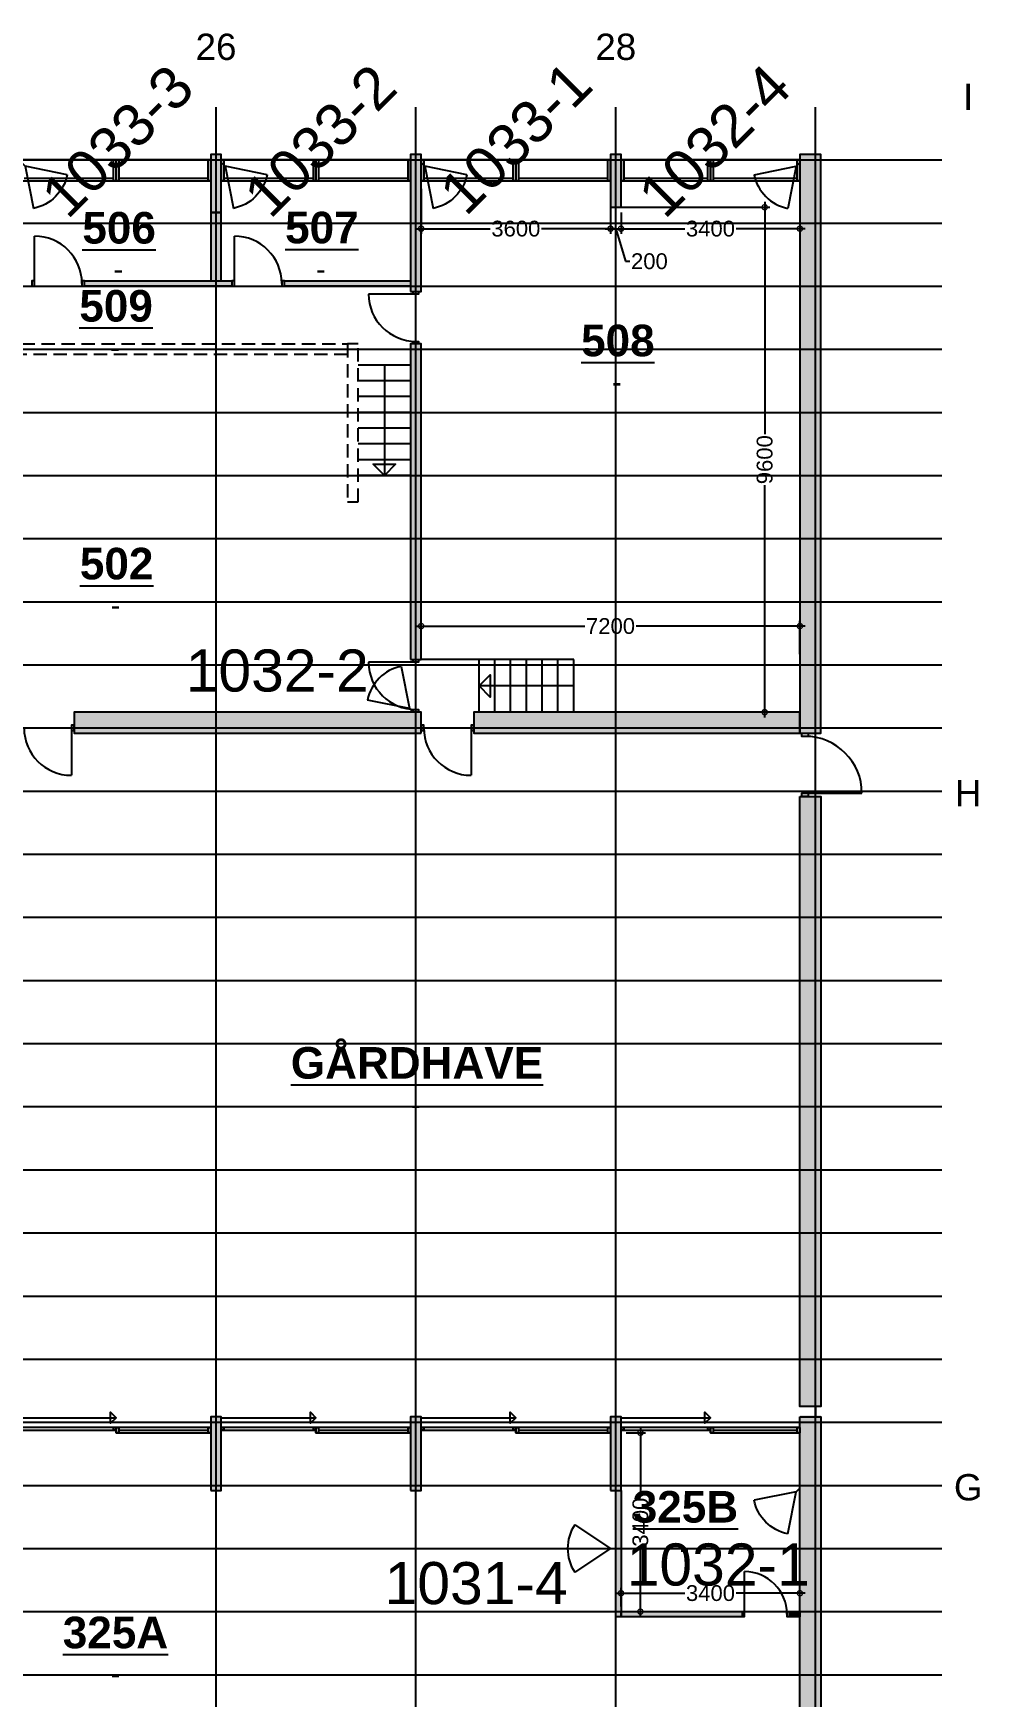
# Model space of a CAD drawing. Header units: millimetres. Extents: x 96064 to 243032, y 44049 to 165007.
# Drawn here: x 175025 to 193019, y 133382 to 165007 of the extents above; entities that cross this region are included whole.
import ezdxf

# ---------------------------------------------------------------- set-up
doc = ezdxf.new("R2010")
doc.units = ezdxf.units.MM
doc.header["$LTSCALE"] = 20
doc.linetypes.add('DASHED', pattern=[19.05, 12.7, -6.35])
doc.layers.get('0').update_dxf_attribs({"linetype": 'CONTINUOUS'})
for name, color, linetype in [('-  Lette vægge - nye', 7, 'CONTINUOUS'), ('-  Stueplan eksist', 7, 'CONTINUOUS'), ('-  Trapper', 1, 'CONTINUOUS'), ('- Døre og vinduer', 12, 'CONTINUOUS'), ('-Alarm', 20, 'CONTINUOUS'), ('-Dørfølere', 90, 'CONTINUOUS'), ('-Grid', 254, 'CONTINUOUS'), ('-Målsætning', 3, 'CONTINUOUS'), ('-Rum m2', 6, 'CONTINUOUS'), ('-Rumnumre', 6, 'CONTINUOUS'), ('-Skrav. eksist.', 253, 'CONTINUOUS')]:
    doc.layers.add(name, color=color, linetype=linetype)
doc.layers.get('0').off()
doc.styles.add('100', font='arial.ttf', dxfattribs={"height": 150})
doc.styles.get("Standard").update_dxf_attribs({"font": 'arial.ttf'})
doc.dimstyles.new('Copy(4) of STANDARD', dxfattribs={"dimscale": 4, "dimtxt": 7, "dimasz": 1, "dimexe": 0.5, "dimexo": 5, "dimgap": 0.2, "dimtad": 0, "dimdec": 0, "dimdsep": 46, "dimtxsty": 'Standard', "dimblk": 'OBLIQUE', "dimcen": 2.5, "dimdle": 0.5, "dimclrd": 9, "dimclre": 9, "dimadec": 1, "dimazin": 0, "dimtfac": 1, "dimtdec": 0, "dimtmove": 1, "dimatfit": 2, "dimldrblk": 'OBLIQUE', "dimfxl": 1, "dimtolj": 1, "dimtzin": 0, "dimarcsym": 0})

# ---------------------------------------------------------------- blocks, each defined once
blk = doc.blocks.new('Rumføler')
at = {"layer": '-Alarm'}
blk.add_line((-71, 71), (0, 0), dxfattribs=at)
blk.add_lwpolyline([(-231, 871), (-71, 71), (-871, 231)], dxfattribs=at)
blk.add_arc((-71, 71), 816, 101.3099, 168.6901, dxfattribs=at)
blk = doc.blocks.new('_DotSmall')
at = {"color": 0, "linetype": 'ByBlock', "const_width": 0.5}
blk.add_lwpolyline([(-0.0625, 0, 1), (0.0625, 0, 1)], format="xyb", close=True, dxfattribs=at)
blk = doc.blocks.new('*D28')
at = {"layer": '-Målsætning', "color": 9, "lineweight": -2, "transparency": 16777216}
for p, q in [((182300, 153736), (185514, 153736)), ((182400, 153200), (182400, 153836)), ((189700, 153736), (186486, 153736)), ((189600, 153200), (189600, 153836))]:
    blk.add_line(p, q, dxfattribs=at)
at = {"layer": '-Målsætning', "color": 9, "lineweight": -2, "transparency": 16777216, "xscale": 200, "yscale": 200, "zscale": 200, "rotation": 180}
blk.add_blockref('_DotSmall', (182400, 153736), dxfattribs=at)
at = {"layer": '-Målsætning', "color": 9, "lineweight": -2, "transparency": 16777216, "xscale": 200, "yscale": 200, "zscale": 200}
blk.add_blockref('_DotSmall', (189600, 153736), dxfattribs=at)
at = {"layer": '-Målsætning', "color": 0, "transparency": 16777216, "insert": (186000, 153736), "char_height": 300, "attachment_point": 5}
blk.add_mtext('\\A1;7200', dxfattribs=at)
blk = doc.blocks.new('_Oblique')
blk = doc.blocks.new('*D29')
at = {"layer": '-Målsætning', "color": 9, "lineweight": -2, "transparency": 16777216}
for p, q in [((186200, 161700), (189031, 161700)), ((188931, 161800), (188931, 157387)), ((188931, 152000), (188931, 156413)), ((189500, 152100), (188831, 152100))]:
    blk.add_line(p, q, dxfattribs=at)
at = {"layer": '-Målsætning', "color": 9, "lineweight": -2, "transparency": 16777216, "xscale": 200, "yscale": 200, "zscale": 200}
for p, rotation in [((188931, 161700), 90), ((188931, 152100), 270)]:
    blk.add_blockref('_DotSmall', p, dxfattribs=dict(at, rotation=rotation))
at = {"layer": '-Målsætning', "color": 0, "transparency": 16777216, "insert": (188931, 156900), "char_height": 300, "attachment_point": 5, "rotation": 90}
blk.add_mtext('\\A1;9600', dxfattribs=at)
blk = doc.blocks.new('*D30')
at = {"layer": '-Målsætning', "color": 9, "lineweight": -2, "transparency": 16777216}
for p, q in [((182400, 162050), (182400, 161192)), ((186000, 162050), (186000, 161192)), ((182300, 161292), (183712.6603, 161292)), ((186100, 161292), (184687.3397, 161292))]:
    blk.add_line(p, q, dxfattribs=at)
at = {"layer": '-Målsætning', "color": 9, "lineweight": -2, "transparency": 16777216, "xscale": 200, "yscale": 200, "zscale": 200, "rotation": 180}
blk.add_blockref('_DotSmall', (182400, 161292), dxfattribs=at)
at = {"layer": '-Målsætning', "color": 9, "lineweight": -2, "transparency": 16777216, "xscale": 200, "yscale": 200, "zscale": 200}
blk.add_blockref('_DotSmall', (186000, 161292), dxfattribs=at)
at = {"layer": '-Målsætning', "color": 0, "transparency": 16777216, "insert": (184200, 161292), "char_height": 300, "attachment_point": 5}
blk.add_mtext('\\A1;3600', dxfattribs=at)
blk = doc.blocks.new('*D31')
at = {"layer": '-Målsætning', "color": 9, "lineweight": -2, "transparency": 16777216}
for p, q in [((185900, 161292), (186300, 161292)), ((186000, 161600), (186000, 161192)), ((186100, 161292), (186286, 160672)), ((186200, 161600), (186200, 161192)), ((186286, 160672), (186366, 160672))]:
    blk.add_line(p, q, dxfattribs=at)
at = {"layer": '-Målsætning', "color": 9, "lineweight": -2, "transparency": 16777216, "xscale": 200, "yscale": 200, "zscale": 200, "rotation": 180}
blk.add_blockref('_DotSmall', (186000, 161292), dxfattribs=at)
at = {"layer": '-Målsætning', "color": 9, "lineweight": -2, "transparency": 16777216, "xscale": 200, "yscale": 200, "zscale": 200}
blk.add_blockref('_DotSmall', (186200, 161292), dxfattribs=at)
at = {"layer": '-Målsætning', "color": 0, "transparency": 16777216, "insert": (186739, 160672), "char_height": 300, "attachment_point": 5}
blk.add_mtext('\\A1;200', dxfattribs=at)
blk = doc.blocks.new('*D32')
at = {"layer": '-Målsætning', "color": 9, "lineweight": -2, "transparency": 16777216}
for p, q in [((186100, 161292), (187412.6603, 161292)), ((186200, 161600), (186200, 161192)), ((189700, 161292), (188387.3397, 161292)), ((189600, 161500), (189600, 161192))]:
    blk.add_line(p, q, dxfattribs=at)
at = {"layer": '-Målsætning', "color": 9, "lineweight": -2, "transparency": 16777216, "xscale": 200, "yscale": 200, "zscale": 200, "rotation": 180}
blk.add_blockref('_DotSmall', (186200, 161292), dxfattribs=at)
at = {"layer": '-Målsætning', "color": 9, "lineweight": -2, "transparency": 16777216, "xscale": 200, "yscale": 200, "zscale": 200}
blk.add_blockref('_DotSmall', (189600, 161292), dxfattribs=at)
at = {"layer": '-Målsætning', "color": 0, "transparency": 16777216, "insert": (187900, 161292), "char_height": 300, "attachment_point": 5}
blk.add_mtext('\\A1;3400', dxfattribs=at)
blk = doc.blocks.new('*D46')
at = {"layer": '-Målsætning', "color": 9, "lineweight": -2, "transparency": 16777216}
for p, q in [((186200, 135100), (186200, 135450)), ((189600, 135100), (189600, 135450)), ((186100, 135350), (187412.6603, 135350)), ((189700, 135350), (188387.3397, 135350))]:
    blk.add_line(p, q, dxfattribs=at)
at = {"layer": '-Målsætning', "color": 9, "lineweight": -2, "transparency": 16777216, "xscale": 200, "yscale": 200, "zscale": 200, "rotation": 180}
blk.add_blockref('_DotSmall', (186200, 135350), dxfattribs=at)
at = {"layer": '-Målsætning', "color": 9, "lineweight": -2, "transparency": 16777216, "xscale": 200, "yscale": 200, "zscale": 200}
blk.add_blockref('_DotSmall', (189600, 135350), dxfattribs=at)
at = {"layer": '-Målsætning', "color": 0, "transparency": 16777216, "insert": (187900, 135350), "char_height": 300, "attachment_point": 5}
blk.add_mtext('\\A1;3400', dxfattribs=at)
blk = doc.blocks.new('*D47')
at = {"layer": '-Målsætning', "color": 9, "lineweight": -2, "transparency": 16777216}
for p, q in [((186300, 138400), (186668, 138400)), ((186568, 138500), (186568, 137187.3397)), ((186568, 134900), (186568, 136212.6603)), ((186300, 135000), (186668, 135000))]:
    blk.add_line(p, q, dxfattribs=at)
at = {"layer": '-Målsætning', "color": 9, "lineweight": -2, "transparency": 16777216, "xscale": 200, "yscale": 200, "zscale": 200}
for p, rotation in [((186568, 138400), 90), ((186568, 135000), 270)]:
    blk.add_blockref('_DotSmall', p, dxfattribs=dict(at, rotation=rotation))
at = {"layer": '-Målsætning', "color": 0, "transparency": 16777216, "insert": (186568, 136700), "char_height": 300, "attachment_point": 5, "rotation": 90}
blk.add_mtext('\\A1;3400', dxfattribs=at)

msp = doc.modelspace()

# ---------------------------------------------------------------- hatches: boundary and pattern name
at = {"layer": '-Skrav. eksist.'}
h = msp.add_hatch(color=256, dxfattribs=at)
h.dxf.hatch_style = 1
h.paths.add_polyline_path([(178400, 161600), (178600, 161600), (178600, 162700), (178400, 162700)], flags=17)
h = msp.add_hatch(color=256, dxfattribs=at)
h.dxf.hatch_style = 1
h.paths.add_polyline_path([(178400, 161600), (178600, 161600), (178600, 162700), (178400, 162700)], flags=17)
h = msp.add_hatch(color=256, dxfattribs=at)
h.dxf.hatch_style = 1
h.paths.add_polyline_path([(182200, 160100), (182400, 160100), (182400, 162700), (182200, 162700)], flags=17)
h = msp.add_hatch(color=256, dxfattribs=at)
h.dxf.hatch_style = 1
h.paths.add_polyline_path([(182200, 160100), (182400, 160100), (182400, 162700), (182200, 162700)], flags=17)
h = msp.add_hatch(color=256, dxfattribs=at)
h.dxf.hatch_style = 1
h.paths.add_polyline_path([(186000, 161700), (186200, 161700), (186200, 162700), (186000, 162700)])
h = msp.add_hatch(color=256, dxfattribs=at)
h.dxf.hatch_style = 1
h.paths.add_polyline_path([(186000, 161700), (186200, 161700), (186200, 162700), (186000, 162700)])
h = msp.add_hatch(color=256, dxfattribs=at)
h.dxf.hatch_style = 1
h.paths.add_polyline_path([(189600, 151700), (190000, 151700), (190000, 162700), (189600, 162700)])
h = msp.add_hatch(color=256, dxfattribs=at)
h.dxf.hatch_style = 1
h.paths.add_polyline_path([(189600, 151700), (190000, 151700), (190000, 162700), (189600, 162700)])
h = msp.add_hatch(color=256, dxfattribs=at)
h.dxf.hatch_style = 1
h.paths.add_polyline_path([(178400, 160300), (178600, 160300), (178600, 161600), (178400, 161600)])
h = msp.add_hatch(color=256, dxfattribs=at)
h.dxf.hatch_style = 1
h.paths.add_polyline_path([(176000, 160300), (178800, 160300), (178800, 160200), (176000, 160200)])
h = msp.add_hatch(color=256, dxfattribs=at)
h.dxf.hatch_style = 1
h.paths.add_polyline_path([(179800, 160300), (182200, 160300), (182200, 160200), (179800, 160200)])
h = msp.add_hatch(color=256, dxfattribs=at)
h.dxf.hatch_style = 1
h.paths.add_polyline_path([(182200, 153100), (182400, 153100), (182400, 159100), (182200, 159100)], flags=17)
h = msp.add_hatch(color=256, dxfattribs=at)
h.dxf.hatch_style = 1
h.paths.add_polyline_path([(182200, 153100), (182400, 153100), (182400, 159100), (182200, 159100)], flags=17)
h = msp.add_hatch(color=256, dxfattribs=at)
h.dxf.hatch_style = 1
h.paths.add_polyline_path([(182400, 151700), (182400, 152100), (175800, 152100), (175800, 151700)], flags=17)
h = msp.add_hatch(color=256, dxfattribs=at)
h.dxf.hatch_style = 1
h.paths.add_polyline_path([(182400, 151700), (182400, 152100), (175800, 152100), (175800, 151700)], flags=17)
h = msp.add_hatch(color=256, dxfattribs=at)
h.dxf.hatch_style = 1
h.paths.add_polyline_path([(189600, 151700), (189600, 152100), (183400, 152100), (183400, 151700)], flags=17)
h = msp.add_hatch(color=256, dxfattribs=at)
h.dxf.hatch_style = 1
h.paths.add_polyline_path([(189600, 151700), (189600, 152100), (183400, 152100), (183400, 151700)], flags=17)
h = msp.add_hatch(color=256, dxfattribs=at)
h.dxf.hatch_style = 1
h.paths.add_polyline_path([(189600, 150500), (190000, 150500), (190000, 138900), (189600, 138900)])
h = msp.add_hatch(color=256, dxfattribs=at)
h.dxf.hatch_style = 1
h.paths.add_polyline_path([(189600, 150500), (190000, 150500), (190000, 138900), (189600, 138900)])
h = msp.add_hatch(color=256, dxfattribs=at)
h.dxf.hatch_style = 1
h.paths.add_polyline_path([(178400, 137300), (178600, 137300), (178600, 138700), (178400, 138700)], flags=17)
h = msp.add_hatch(color=256, dxfattribs=at)
h.dxf.hatch_style = 1
h.paths.add_polyline_path([(178400, 137300), (178600, 137300), (178600, 138700), (178400, 138700)], flags=17)
h = msp.add_hatch(color=256, dxfattribs=at)
h.dxf.hatch_style = 1
h.paths.add_polyline_path([(182200, 137300), (182400, 137300), (182400, 138700), (182200, 138700)], flags=17)
h = msp.add_hatch(color=256, dxfattribs=at)
h.dxf.hatch_style = 1
h.paths.add_polyline_path([(182200, 137300), (182400, 137300), (182400, 138700), (182200, 138700)], flags=17)
h = msp.add_hatch(color=256, dxfattribs=at)
h.dxf.hatch_style = 1
h.paths.add_polyline_path([(186000, 137300), (186200, 137300), (186200, 138700), (186000, 138700)], flags=17)
h = msp.add_hatch(color=256, dxfattribs=at)
h.dxf.hatch_style = 1
h.paths.add_polyline_path([(186000, 137300), (186200, 137300), (186200, 138700), (186000, 138700)], flags=17)
h = msp.add_hatch(color=256, dxfattribs=at)
h.dxf.hatch_style = 1
h.paths.add_polyline_path([(189600, 138730), (190000, 138730), (190000, 125530), (189600, 125530)], flags=17)
h = msp.add_hatch(color=256, dxfattribs=at)
h.dxf.hatch_style = 1
h.paths.add_polyline_path([(189600, 138730), (190000, 138730), (190000, 125530), (189600, 125530)], flags=17)
h = msp.add_hatch(color=256, dxfattribs=at)
h.dxf.hatch_style = 1
h.paths.add_polyline_path([(186200, 137300), (186200, 134900), (186100, 134900), (186100, 137300)])
h = msp.add_hatch(color=256, dxfattribs=at)
h.dxf.hatch_style = 1
h.paths.add_polyline_path([(186200, 137300), (186200, 134900), (186100, 134900), (186100, 137300)])
h = msp.add_hatch(color=256, dxfattribs=at)
h.dxf.hatch_style = 1
h.paths.add_polyline_path([(188500, 134900), (186200, 134900), (186200, 135000), (188500, 135000)])
h = msp.add_hatch(color=256, dxfattribs=at)
h.dxf.hatch_style = 1
h.paths.add_polyline_path([(188500, 134900), (186200, 134900), (186200, 135000), (188500, 135000)])
h = msp.add_hatch(color=256, dxfattribs=at)
h.dxf.hatch_style = 1
h.paths.add_polyline_path([(189600, 134900), (189400, 134900), (189400, 135000), (189600, 135000)])
h = msp.add_hatch(color=256, dxfattribs=at)
h.dxf.hatch_style = 1
h.paths.add_polyline_path([(189600, 134900), (189400, 134900), (189400, 135000), (189600, 135000)])

# ---------------------------------------------------------------- linework, layer by layer
at = {"layer": '-  Lette vægge - nye'}
for points in [[(178400, 160300), (178600, 160300), (178600, 161600), (178400, 161600)], [(176000, 160300), (178800, 160300), (178800, 160200), (176000, 160200)], [(179800, 160300), (182200, 160300), (182200, 160200), (179800, 160200)]]:
    msp.add_lwpolyline(points, close=True, dxfattribs=at)
at = {"layer": '-  Stueplan eksist'}
for points in [[(178400, 161600), (178600, 161600), (178600, 162700), (178400, 162700)], [(182200, 160100), (182400, 160100), (182400, 162700), (182200, 162700)], [(186000, 161700), (186200, 161700), (186200, 162700), (186000, 162700)], [(189600, 151700), (190000, 151700), (190000, 162700), (189600, 162700)], [(182200, 153100), (182400, 153100), (182400, 159100), (182200, 159100)], [(182400, 151700), (182400, 152100), (175800, 152100), (175800, 151700)], [(189600, 151700), (189600, 152100), (183400, 152100), (183400, 151700)], [(189600, 150500), (190000, 150500), (190000, 138900), (189600, 138900)], [(178400, 137300), (178600, 137300), (178600, 138700), (178400, 138700)], [(182200, 137300), (182400, 137300), (182400, 138700), (182200, 138700)], [(186000, 137300), (186200, 137300), (186200, 138700), (186000, 138700)], [(189600, 138700), (190000, 138700), (190000, 125500), (189600, 125500)], [(186200, 137300), (186200, 134900), (186100, 134900), (186100, 137300)], [(188500, 134900), (186200, 134900), (186200, 135000), (188500, 135000)], [(189600, 134900), (189400, 134900), (189400, 135000), (189600, 135000)]]:
    msp.add_lwpolyline(points, close=True, dxfattribs=at)
at = {"layer": '-  Stueplan eksist', "linetype": 'DASHED'}
for points in [[(174800, 159100), (181000, 159100), (181000, 158900), (174800, 158900)], [(181000, 156100), (181200, 156100), (181200, 159100), (181000, 159100)]]:
    msp.add_lwpolyline(points, close=True, dxfattribs=at)
at = {"layer": '-  Trapper'}
for p, q in [((182200, 158700), (181200, 158700)), ((182200, 158400), (181200, 158400)), ((182200, 158100), (181200, 158100)), ((182200, 157800), (181200, 157800)), ((182200, 157500), (181200, 157500)), ((182200, 157200), (181200, 157200)), ((182200, 156900), (181200, 156900)), ((182200, 156600), (181200, 156600)), ((185300, 153100), (182400, 153100)), ((183500, 152100), (183500, 153100)), ((183800, 152100), (183800, 153100)), ((184100, 152100), (184100, 153100)), ((184400, 152100), (184400, 153100)), ((184700, 152100), (184700, 153100)), ((185000, 152100), (185000, 153100)), ((185300, 152100), (185300, 153100))]:
    msp.add_line(p, q, dxfattribs=at)
for points in [[(181700, 158700), (181700, 156600), (181487.9, 156812.1), (181912.1, 156812.1), (181700, 156600)], [(185300, 152600), (183500, 152600), (183712.1, 152812.1), (183712.1, 152387.9), (183500, 152600)]]:
    msp.add_lwpolyline(points, dxfattribs=at)
at = {"layer": '- Døre og vinduer'}
for p, q in [((174850, 162250), (176550, 162250)), ((176650, 162250), (178350, 162250)), ((178650, 162250), (180350, 162250)), ((180450, 162250), (182150, 162250)), ((182450, 162250), (184150, 162250)), ((184250, 162250), (185950, 162250)), ((186250, 162250), (187850, 162250)), ((187950, 162250), (189550, 162250)), ((175050, 160250), (175050, 161150)), ((178850, 160250), (178850, 161150)), ((182300, 160050), (181400, 160050)), ((182300, 153050), (181400, 153050)), ((175750, 151800), (175750, 150900)), ((183350, 151800), (183350, 150900)), ((189700, 150560), (190780, 150560)), ((189900, 138900), (189900, 138700)), ((174850, 138450), (176550, 138450)), ((176650, 138450), (178350, 138450)), ((178650, 138450), (180350, 138450)), ((180450, 138450), (182150, 138450)), ((182450, 138450), (184150, 138450)), ((184250, 138450), (185950, 138450)), ((186250, 138450), (187850, 138450)), ((187950, 138450), (189550, 138450)), ((188545, 134950), (188545, 135760))]:
    msp.add_line(p, q, dxfattribs=at)
for points in [[(176600, 162200), (176600, 162600), (174800, 162600), (174800, 162200)], [(176550, 162200), (176550, 162600), (176600, 162600), (176600, 162200)], [(178400, 162200), (178400, 162600), (176600, 162600), (176600, 162200)], [(176600, 162200), (176600, 162600), (176650, 162600), (176650, 162200)], [(178350, 162200), (178350, 162600), (178400, 162600), (178400, 162200)], [(180400, 162200), (180400, 162600), (178600, 162600), (178600, 162200)], [(178600, 162200), (178600, 162600), (178650, 162600), (178650, 162200)], [(180350, 162200), (180350, 162600), (180400, 162600), (180400, 162200)], [(182200, 162200), (182200, 162600), (180400, 162600), (180400, 162200)], [(180400, 162200), (180400, 162600), (180450, 162600), (180450, 162200)], [(182150, 162200), (182150, 162600), (182200, 162600), (182200, 162200)], [(184200, 162200), (184200, 162600), (182400, 162600), (182400, 162200)], [(182400, 162200), (182400, 162600), (182450, 162600), (182450, 162200)], [(184150, 162200), (184150, 162600), (184200, 162600), (184200, 162200)], [(186000, 162200), (186000, 162600), (184200, 162600), (184200, 162200)], [(184200, 162200), (184200, 162600), (184250, 162600), (184250, 162200)], [(185950, 162200), (185950, 162600), (186000, 162600), (186000, 162200)], [(187900, 162200), (187900, 162600), (186200, 162600), (186200, 162200)], [(186200, 162200), (186200, 162600), (186250, 162600), (186250, 162200)], [(187850, 162200), (187850, 162600), (187900, 162600), (187900, 162200)], [(189600, 162200), (189600, 162600), (187900, 162600), (187900, 162200)], [(187900, 162200), (187900, 162600), (187950, 162600), (187950, 162200)], [(189550, 162200), (189550, 162600), (189600, 162600), (189600, 162200)], [(175050, 160300), (175000, 160300), (175000, 160200), (175050, 160200)], [(176000, 160300), (175950, 160300), (175950, 160200), (176000, 160200)], [(178850, 160300), (178800, 160300), (178800, 160200), (178850, 160200)], [(179800, 160300), (179750, 160300), (179750, 160200), (179800, 160200)], [(182250, 160050), (182250, 160100), (182350, 160100), (182350, 160050)], [(182250, 159100), (182250, 159150), (182350, 159150), (182350, 159100)], [(182250, 153050), (182250, 153100), (182350, 153100), (182350, 153050)], [(182250, 152100), (182250, 152150), (182350, 152150), (182350, 152100)], [(175750, 151750), (175800, 151750), (175800, 151850), (175750, 151850)], [(182400, 151750), (182450, 151750), (182450, 151850), (182400, 151850)], [(183350, 151750), (183400, 151750), (183400, 151850), (183350, 151850)], [(189760, 151700), (189760, 151640), (189640, 151640), (189640, 151700)], [(189760, 150560), (189760, 150500), (189640, 150500), (189640, 150560)], [(176600, 138450), (176600, 138500), (174800, 138500), (174800, 138450)], [(176550, 138450), (176550, 138500), (176600, 138500), (176600, 138450)], [(178400, 138400), (178400, 138500), (176600, 138500), (176600, 138400)], [(176600, 138400), (176600, 138500), (176650, 138500), (176650, 138400)], [(178350, 138400), (178350, 138500), (178400, 138500), (178400, 138400)], [(180400, 138450), (180400, 138500), (178600, 138500), (178600, 138450)], [(178600, 138450), (178600, 138500), (178650, 138500), (178650, 138450)], [(180350, 138450), (180350, 138500), (180400, 138500), (180400, 138450)], [(182200, 138400), (182200, 138500), (180400, 138500), (180400, 138400)], [(180400, 138400), (180400, 138500), (180450, 138500), (180450, 138400)], [(182150, 138400), (182150, 138500), (182200, 138500), (182200, 138400)], [(184200, 138450), (184200, 138500), (182400, 138500), (182400, 138450)], [(182400, 138450), (182400, 138500), (182450, 138500), (182450, 138450)], [(184150, 138450), (184150, 138500), (184200, 138500), (184200, 138450)], [(186000, 138400), (186000, 138500), (184200, 138500), (184200, 138400)], [(184200, 138400), (184200, 138500), (184250, 138500), (184250, 138400)], [(185950, 138400), (185950, 138500), (186000, 138500), (186000, 138400)], [(187900, 138450), (187900, 138500), (186200, 138500), (186200, 138450)], [(186200, 138450), (186200, 138500), (186250, 138500), (186250, 138450)], [(187850, 138450), (187850, 138500), (187900, 138500), (187900, 138450)], [(189600, 138400), (189600, 138500), (187900, 138500), (187900, 138400)], [(187900, 138400), (187900, 138500), (187950, 138500), (187950, 138400)], [(189550, 138400), (189550, 138500), (189600, 138500), (189600, 138400)], [(188545, 134995), (188500, 134995), (188500, 134905), (188545, 134905)], [(189400, 134995), (189355, 134995), (189355, 134905), (189400, 134905)]]:
    msp.add_lwpolyline(points, close=True, dxfattribs=at)
for points in [[(174800, 138686.1), (176600, 138686.1), (176493.9, 138580), (176493.9, 138792.1), (176600, 138686.1)], [(178600, 138686.1), (180400, 138686.1), (180293.9, 138580), (180293.9, 138792.1), (180400, 138686.1)], [(182400, 138686.1), (184200, 138686.1), (184093.9, 138580), (184093.9, 138792.1), (184200, 138686.1)], [(186200, 138686.1), (187900, 138686.1), (187793.9, 138580), (187793.9, 138792.1), (187900, 138686.1)]]:
    msp.add_lwpolyline(points, dxfattribs=at)
for centre, radius, start, end in [((175050, 160250), 900, 0, 90), ((178850, 160250), 900, 0, 90), ((182300, 160050), 900, 180, 270), ((182300, 153050), 900, 180, 270), ((175750, 151800), 900, 180, 270), ((183350, 151800), 900, 180, 270), ((189700, 150560), 1080, 0, 90), ((188545, 134950), 810, 0, 90)]:
    msp.add_arc(centre, radius, start, end, dxfattribs=at)
at = {"layer": '-Grid', "color": 251}
for p, q in [((178500, 47600), (178500, 163600)), ((182300, 47600), (182300, 163600)), ((186100, 47600), (186100, 163600)), ((189900, 47600), (189900, 163600)), ((147100, 162600), (192300, 162600)), ((147100, 161400), (192300, 161400)), ((147100, 160200), (192300, 160200)), ((147100, 159000), (192300, 159000)), ((147100, 157800), (192300, 157800)), ((147100, 156600), (192300, 156600)), ((147100, 155400), (192300, 155400)), ((147100, 154200), (192300, 154200)), ((147100, 153000), (192300, 153000)), ((147100, 151800), (192300, 151800)), ((147100, 150600), (192300, 150600)), ((147100, 149400), (192300, 149400)), ((147100, 148200), (192300, 148200)), ((147100, 147000), (192300, 147000)), ((147100, 145800), (192300, 145800)), ((147100, 144600), (192300, 144600)), ((147100, 143400), (192300, 143400)), ((147100, 142200), (192300, 142200)), ((147100, 141000), (192300, 141000)), ((147100, 139800), (192300, 139800)), ((147100, 138600), (192300, 138600)), ((147100, 137400), (192300, 137400)), ((147100, 136200), (192300, 136200)), ((147100, 135000), (192300, 135000)), ((147100, 133800), (192300, 133800))]:
    msp.add_line(p, q, dxfattribs=at)

# ---------------------------------------------------------------- block references
at = {"layer": '-Dørfølere', "xscale": -1}
for p, rotation in [((174800, 162550), 270), ((178600, 162550), 270), ((182400, 162550), 270), ((189600, 137350), 180)]:
    msp.add_blockref('Rumføler', p, dxfattribs=dict(at, rotation=rotation))
at = {"layer": '-Dørfølere'}
for p, rotation in [((189600, 162550), 90), ((186100, 136200), 45)]:
    msp.add_blockref('Rumføler', p, dxfattribs=dict(at, rotation=rotation))
msp.add_blockref('Rumføler', (182250, 152100), dxfattribs=at)

# ---------------------------------------------------------------- texts
at = {"layer": '-Alarm', "char_height": 800, "attachment_point": 1, "rotation": 45, "style": '100'}
for s, insert in [('\\pi-590.25;1033-3', (175527, 162431.7)), ('\\pi-586.16;1033-2', (179378, 162435.7)), ('\\pi-513.03;1033-1', (183045, 162436.7)), ('\\pi-588.61;1032-4', (186878, 162436.7))]:
    msp.add_mtext_dynamic_manual_height_columns(s, width=2127, gutter_width=750, heights=[0], dxfattribs=dict(at, insert=insert))
at = {"layer": '-Alarm', "char_height": 800, "attachment_point": 1, "style": '100'}
for s, insert in [('\\pi-586.16;1032-2', (178510, 153292.4)), ('\\pi-513.03;1032-1', (186821, 136296)), ('\\pi-588.61;1031-4', (182294, 135942))]:
    msp.add_mtext_dynamic_manual_height_columns(s, width=2127, gutter_width=750, heights=[0], dxfattribs=dict(at, insert=insert))
at = {"layer": '-Grid', "color": 3, "char_height": 500, "width": 361.302, "style": '100'}
for s, insert, attachment_point in [('{\\C7;26}', (178500, 165000), 2), ('{\\C7;28}', (186100, 165000), 2), ('{\\C7;I}', (192800, 163800), 5), ('{\\C7;H}', (192800, 150560.9), 5), ('{\\C7;G}', (192800, 137360.9), 5)]:
    msp.add_mtext(s, dxfattribs=dict(at, insert=insert, attachment_point=attachment_point))
at = {"layer": '-Rum m2', "color": 6, "char_height": 400, "attachment_point": 1, "style": '100'}
for insert in [(175740, 160721.7), (179591, 160725.7), (175678, 159237.7), (185218, 158578.7), (175687, 154336.7), (181396, 144844.7), (186504, 136404.7), (175687, 134015.7)]:
    msp.add_mtext_dynamic_manual_height_columns('\\pi808.06;-', width=1767, gutter_width=750, heights=[0], dxfattribs=dict(at, insert=insert))
at = {"layer": '-Rumnumre', "color": 6, "char_height": 600, "attachment_point": 1, "style": '100'}
for s, insert in [('\\pi217.81;{\\fArial|b1|i0|c0|p34;\\L506}', (175740, 161609.7)), ('\\pi221.49;{\\fArial|b1|i0|c0|p34;\\L507}', (179591, 161613.7)), ('\\pi222.31;{\\fArial|b1|i0|c0|p34;\\L509}', (175678, 160125.7)), ('\\pi221.7;{\\fArial|b1|i0|c0|p34;\\L508}', (185218, 159466.7)), ('\\pi223.95;{\\fArial|b1|i0|c0|p34;\\L502}', (175687, 155224.7)), ('\\pi-1473.9;{\\fArial|b1|i0|c0|p34;\\LGÅRDHAVE}', (181396, 145732.7)), ('\\pi-81.984;{\\fArial|b1|i0|c0|p34;\\L325B}', (186504, 137292.7)), ('\\pi-101.02;{\\fArial|b1|i0|c0|p34;\\L325A}', (175687, 134903.7))]:
    msp.add_mtext_dynamic_manual_height_columns(s, width=1767, gutter_width=750, heights=[0], dxfattribs=dict(at, insert=insert))

# ---------------------------------------------------------------- dimensions: what is measured, and where the dimension line sits
at = {"layer": '-Målsætning'}
for base, p1, p2, picture, middle in [((182400, 161292), (186000, 162150), (182400, 162150), '*D30', (184200, 161292)), ((186200, 161292), (186000, 161700), (186200, 161700), '*D31', (186405.9, 160672.5)), ((189600, 161292), (186200, 161700), (189600, 161600), '*D32', (187900, 161292)), ((189600, 153736), (182400, 153100), (189600, 153100), '*D28', (186000, 153736)), ((189600, 135350), (186200, 135000), (189600, 135000), '*D46', (187900, 135350))]:
    dim = msp.add_linear_dim(base=base, p1=p1, p2=p2, dimstyle='Copy(4) of STANDARD', override={"dimscale": 200, "dimtxt": 1.5, "dimexo": 0.5, "dimblk1": 'DotSmall', "dimblk2": 'DotSmall', "dimsah": 1}, dxfattribs=at)
    dim.commit()
    dim.dimension.update_dxf_attribs({"geometry": picture, "text_midpoint": middle})
for base, p1, p2, picture, middle in [((188931, 152100), (186100, 161700), (189600, 152100), '*D29', (188931, 156900)), ((186568, 138400), (186200, 135000), (186200, 138400), '*D47', (186568, 136700))]:
    dim = msp.add_linear_dim(base=base, p1=p1, p2=p2, angle=90, dimstyle='Copy(4) of STANDARD', override={"dimscale": 200, "dimtxt": 1.5, "dimexo": 0.5, "dimblk1": 'DotSmall', "dimblk2": 'DotSmall', "dimsah": 1}, dxfattribs=at)
    dim.commit()
    dim.dimension.update_dxf_attribs({"geometry": picture, "text_midpoint": middle})

doc.saveas('drawing.dxf')
